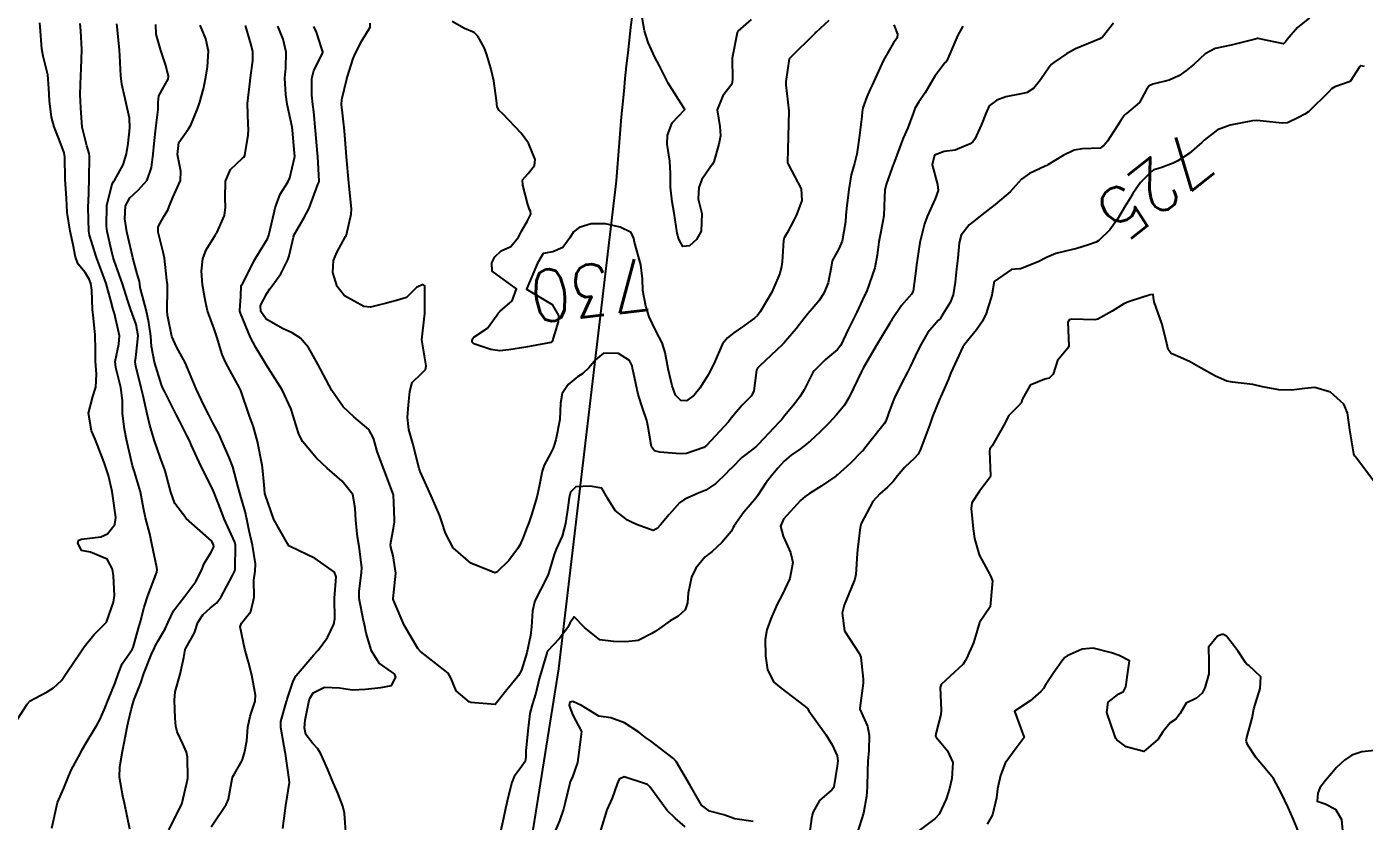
# Model space of a CAD drawing. Header units: metres. Extents: x 318500 to 325275, y 7408834 to 7428799.
# Drawn here: x 320056.1 to 320159.1, y 7413525.1 to 7413586.3 of the extents above; entities that cross this region are included whole.
import ezdxf
from ezdxf.enums import TextEntityAlignment as Align

# ---------------------------------------------------------------- set-up
doc = ezdxf.new("R2010")
doc.units = ezdxf.units.M
doc.header["$MEASUREMENT"] = 0
for name, color, linetype in [('Cotas', 45, 'Continuous'), ('Curvas de Nivel 1m', 11, 'Continuous'), ('Curvas de Nivel 5m', 15, 'Continuous'), ('Vias Secundárias', 230, 'Continuous')]:
    doc.layers.add(name, color=color, linetype=linetype)
doc.styles.add('Style-STANDARD', font='STANDARD.shx')

msp = doc.modelspace()

# ---------------------------------------------------------------- linework, layer by layer
at = {"layer": 'Curvas de Nivel 1m', "flags": 128}
for points, elevation in [([(320111.89, 7413586.87), (320110.87, 7413585.97), (320110.84, 7413585.92), (320110.83, 7413585.89), (320110.82, 7413585.84), (320110.45, 7413583.9), (320110.46, 7413582.26), (320110.4, 7413581.9), (320109.71, 7413581), (320109.29, 7413579.91), (320109.49, 7413578.63), (320109.53, 7413577.91), (320109.4, 7413577.27), (320109.02, 7413575.92), (320108.93, 7413575.73), (320108.73, 7413575.46), (320108.09, 7413574.56), (320107.87, 7413573.93), (320107.83, 7413573.06), (320108.1, 7413571.93), (320108.04, 7413570.56), (320107.69, 7413569.93), (320107.16, 7413569.44), (320106.65, 7413569.38), (320106.33, 7413569.95), (320106.2, 7413570.42), (320105.97, 7413571.96), (320105.83, 7413572.83), (320105.68, 7413573.96), (320105.69, 7413575), (320105.63, 7413575.96), (320105.44, 7413577.28), (320105.46, 7413577.96), (320105.82, 7413578.92), (320106.79, 7413579.95), (320105.52, 7413581.96), (320104.84, 7413583.29), (320104.49, 7413583.98), (320103.97, 7413585.09), (320103.7, 7413585.99), (320103.42, 7413587.46)], 731), ([(320154.9, 7413587), (320153.96, 7413586.25), (320153.17, 7413585.33), (320153.05, 7413585.15), (320152.88, 7413585), (320151.16, 7413585.36), (320150.93, 7413585.41), (320150.88, 7413585.41), (320150.71, 7413585.36), (320148.87, 7413584.89), (320147.63, 7413584.64), (320146.86, 7413584.22), (320146, 7413583.42), (320145.37, 7413582.91), (320144.84, 7413582.53), (320144.08, 7413582.2), (320142.83, 7413581.9), (320142.55, 7413581.75), (320142.35, 7413581.47), (320141.79, 7413580.49), (320140.79, 7413579.62), (320140.71, 7413579.57), (320140.63, 7413579.49), (320140.37, 7413579.08), (320139.34, 7413577.51), (320139.09, 7413577.19), (320138.76, 7413576.96), (320137.4, 7413576.9), (320136.76, 7413576.81), (320135.92, 7413576.39), (320134.74, 7413575.68), (320134.67, 7413575.64), (320134.55, 7413575.57), (320133.32, 7413575), (320132.72, 7413574.58), (320132.25, 7413574.07), (320131.85, 7413573.61), (320130.7, 7413572.62), (320130.13, 7413572.2), (320129.44, 7413571.64), (320129.01, 7413571.32), (320128.68, 7413571.05), (320128.08, 7413570.25), (320127.91, 7413569.66), (320127.81, 7413568.5), (320127.71, 7413567.66), (320127.61, 7413566.65), (320127.45, 7413565.67), (320127.21, 7413565.07), (320126.59, 7413564.04), (320126.44, 7413563.83), (320126.31, 7413563.68), (320125.5, 7413562.76), (320124.89, 7413561.7), (320124.54, 7413560.94), (320124.14, 7413560.11), (320123.93, 7413559.72), (320123.46, 7413558.78), (320122.93, 7413557.73), (320122.8, 7413557.42), (320122.48, 7413556.53), (320122.26, 7413555.95), (320122.13, 7413555.74), (320121.04, 7413554.34), (320120.58, 7413553.76), (320120.52, 7413553.69), (320120.45, 7413553.62), (320119.52, 7413552.69), (320118.51, 7413551.79), (320118.46, 7413551.75), (320118.42, 7413551.71), (320117.29, 7413550.92), (320116.4, 7413550.37), (320116.07, 7413550.14), (320115.7, 7413549.82), (320114.38, 7413548.4), (320114.15, 7413547.84), (320114.36, 7413547.08), (320114.94, 7413545.83), (320115.11, 7413545.05), (320114.89, 7413543.83), (320114.3, 7413542.57), (320113.91, 7413541.85), (320113.41, 7413540.72), (320113.11, 7413539.86), (320112.98, 7413539.12), (320113.01, 7413537.86), (320113.16, 7413536.79), (320113.65, 7413535.85), (320114.2, 7413535.37), (320115.96, 7413534.04), (320116.18, 7413533.87), (320116.23, 7413533.81), (320116.35, 7413533.63), (320117.64, 7413531.8), (320118.14, 7413531.01), (320118.52, 7413530.17), (320118.57, 7413529.78), (320118.53, 7413529.37), (320118.26, 7413527.79), (320118.22, 7413527.67), (320118.1, 7413527.54), (320117.16, 7413526.72), (320116.66, 7413525.8), (320116.54, 7413525.33), (320116.33, 7413523.81)], 726), ([(320055.17, 7413532.62), (320056.17, 7413534.15), (320056.39, 7413534.39), (320056.77, 7413534.6), (320057.69, 7413535.09), (320058.19, 7413535.4), (320058.8, 7413535.98), (320059.2, 7413536.58), (320060.23, 7413538.11), (320060.55, 7413538.56), (320061.29, 7413539.49), (320062.26, 7413540.47), (320062.28, 7413540.51), (320062.29, 7413540.53), (320062.81, 7413542), (320062.88, 7413542.52), (320062.81, 7413544.02), (320062.72, 7413544.53), (320062.32, 7413545.3), (320061.04, 7413545.84), (320060.33, 7413545.99), (320060.06, 7413546.56), (320060.13, 7413546.78), (320060.34, 7413546.86), (320061.84, 7413547.04), (320062.35, 7413547.27), (320062.9, 7413547.99), (320062.98, 7413548.52), (320062.76, 7413550.16), (320062.69, 7413550.53), (320062.41, 7413551.76), (320062.16, 7413552.53), (320062, 7413552.97), (320061.38, 7413554.55), (320061.11, 7413555.2), (320060.87, 7413556.55), (320061.21, 7413557.83), (320061.44, 7413558.55), (320061.49, 7413559.57), (320061.43, 7413560.55), (320061.41, 7413561.42), (320061.38, 7413562.55), (320061.26, 7413563.86), (320061.2, 7413564.55), (320061.14, 7413566.02), (320061.05, 7413566.55), (320060.93, 7413566.87), (320060.62, 7413567.39), (320060.09, 7413568.03), (320059.88, 7413568.57), (320059.7, 7413569.52), (320059.47, 7413570.58), (320059.24, 7413572.02), (320059.21, 7413572.58), (320059.19, 7413573.08), (320059.09, 7413574.58), (320059.05, 7413576.27), (320059.01, 7413576.59), (320058.75, 7413577.3), (320058.24, 7413578.6), (320058.03, 7413579.34), (320057.87, 7413580.6), (320057.83, 7413581.58), (320057.74, 7413582.6), (320057.39, 7413584.05), (320057.29, 7413584.61), (320057.17, 7413586.31), (320057.14, 7413586.61)], 721), ([(320058.05, 7413524.59), (320058.5, 7413526.58), (320058.99, 7413527.67), (320059.34, 7413528.57), (320059.56, 7413529.12), (320060.12, 7413530.1), (320060.28, 7413530.41), (320060.35, 7413530.56), (320060.62, 7413531.03), (320061.52, 7413532.54), (320061.74, 7413532.95), (320062.17, 7413533.88), (320062.35, 7413534.36), (320062.41, 7413534.53), (320062.94, 7413535.78), (320063.19, 7413536.52), (320063.47, 7413537.26), (320064.23, 7413538.35), (320064.31, 7413538.51), (320064.74, 7413540.01), (320064.89, 7413540.5), (320065.16, 7413541.61), (320065.44, 7413542.49), (320066.13, 7413544.3), (320066.16, 7413544.48), (320066.13, 7413544.67), (320065.76, 7413546.49), (320065.59, 7413547.25), (320065.26, 7413548.5), (320065.12, 7413549.24), (320064.89, 7413550.5), (320064.41, 7413552.04), (320064.27, 7413552.51), (320064.22, 7413552.72), (320063.81, 7413554.52), (320063.65, 7413555.33), (320063.51, 7413556.52), (320063.49, 7413557.52), (320063.37, 7413558.52), (320062.98, 7413560.07), (320062.94, 7413560.53), (320063.21, 7413561.86), (320063.27, 7413562.52), (320062.87, 7413564.23), (320062.78, 7413564.53), (320062.59, 7413565.23), (320062.25, 7413566.54), (320061.81, 7413567.73), (320061.49, 7413568.55), (320060.95, 7413570.26), (320060.9, 7413570.56), (320060.85, 7413572.39), (320060.86, 7413572.56), (320060.88, 7413572.75), (320060.92, 7413574.56), (320060.95, 7413576.35), (320060.93, 7413576.56), (320060.75, 7413577.13), (320060.38, 7413578.57), (320060.28, 7413580.06), (320060.26, 7413580.57), (320060.25, 7413581.11), (320060.29, 7413582.57), (320060.31, 7413583.08), (320060.36, 7413584.57), (320060.3, 7413586), (320060.23, 7413586.57)], 722), ([(320064.05, 7413524.51), (320063.66, 7413526.51), (320063.53, 7413527.07), (320063.26, 7413528.52), (320063.3, 7413529.33), (320063.51, 7413530.52), (320063.61, 7413531.04), (320063.89, 7413532.51), (320063.93, 7413532.73), (320064.17, 7413533.7), (320064.34, 7413534.35), (320064.4, 7413534.51), (320064.9, 7413535.79), (320065.14, 7413536.5), (320065.74, 7413538), (320065.96, 7413538.48), (320066.05, 7413538.67), (320066.24, 7413539.03), (320066.78, 7413539.94), (320067.02, 7413540.47), (320067.42, 7413541.32), (320068.29, 7413542.45), (320069.15, 7413543.6), (320069.57, 7413544.44), (320069.78, 7413544.97), (320070.33, 7413545.85), (320070.52, 7413546.25), (320070.51, 7413546.43), (320070.34, 7413546.72), (320068.41, 7413548.45), (320068.37, 7413548.49), (320067.52, 7413549.6), (320067.22, 7413550.47), (320066.77, 7413552.12), (320066.65, 7413552.48), (320066.43, 7413553.1), (320065.94, 7413554.49), (320065.59, 7413555.62), (320065.39, 7413556.5), (320065.09, 7413557.9), (320064.94, 7413558.5), (320064.53, 7413560.18), (320064.46, 7413560.51), (320064.47, 7413560.57), (320064.53, 7413560.83), (320064.7, 7413562.51), (320064.56, 7413563.37), (320064.13, 7413564.51), (320063.91, 7413565.2), (320063.49, 7413566.52), (320062.85, 7413568.31), (320062.78, 7413568.53), (320062.64, 7413569.08), (320062.32, 7413570.54), (320062.26, 7413570.95), (320062.28, 7413572.54), (320062.71, 7413574.21), (320062.82, 7413574.42), (320062.91, 7413574.53), (320063.56, 7413575.68), (320063.81, 7413576.52), (320063.94, 7413577.33), (320064.07, 7413578.52), (320064.03, 7413579.27), (320063.75, 7413580.52), (320063.45, 7413581.88), (320063.37, 7413582.52), (320063.29, 7413584.07), (320063.26, 7413584.53), (320063.09, 7413586.31), (320063.07, 7413586.53)], 723), ([(320067.06, 7413524.46), (320068.07, 7413526.45), (320068.45, 7413528.09), (320068.52, 7413528.45), (320068.5, 7413530.07), (320068.42, 7413530.45), (320068.14, 7413531.1), (320067.7, 7413532.01), (320067.6, 7413532.46), (320067.56, 7413533.06), (320067.49, 7413534.46), (320067.56, 7413535.09), (320067.93, 7413536.45), (320068.22, 7413537.73), (320068.32, 7413538.36), (320068.37, 7413538.45), (320069.04, 7413539.65), (320069.31, 7413540.44), (320069.67, 7413541.03), (320070.28, 7413541.56), (320070.75, 7413541.96), (320071.09, 7413542.42), (320071.96, 7413544.06), (320072.14, 7413544.4), (320072.17, 7413544.54), (320072.19, 7413546.4), (320072.14, 7413546.61), (320071.33, 7413548.42), (320071.06, 7413549.1), (320070.55, 7413550.43), (320070.4, 7413550.78), (320069.56, 7413552.44), (320068.82, 7413554.07), (320068.65, 7413554.45), (320068.45, 7413554.83), (320067.91, 7413555.9), (320067.63, 7413556.46), (320066.72, 7413558.25), (320066.6, 7413558.48), (320066.5, 7413558.73), (320065.95, 7413560.49), (320065.73, 7413561.68), (320065.67, 7413562.49), (320065.53, 7413563.54), (320065.32, 7413564.5), (320064.87, 7413566.24), (320064.83, 7413566.51), (320064.8, 7413566.69), (320064.62, 7413567.29), (320064.29, 7413568.51), (320064.18, 7413568.97), (320063.82, 7413570.52), (320063.67, 7413571.52), (320063.73, 7413572.52), (320064.07, 7413573.15), (320064.7, 7413573.74), (320065.39, 7413574.5), (320065.74, 7413575.48), (320065.85, 7413576.49), (320065.93, 7413577.31), (320066.06, 7413578.49), (320066.24, 7413579.94), (320066.25, 7413580.49), (320066.3, 7413580.99), (320066.81, 7413581.92), (320067.02, 7413582.28), (320067.04, 7413582.48), (320066.83, 7413583.32), (320066.44, 7413584.49), (320066.1, 7413585.73), (320066.07, 7413586.49)], 724), ([(320075.83, 7413524.57), (320076.07, 7413526.35), (320076.35, 7413528.1), (320076.34, 7413528.35), (320076.12, 7413529.78), (320076.04, 7413530.35), (320076.03, 7413530.45), (320075.68, 7413532.35), (320075.7, 7413532.81), (320076.13, 7413534.35), (320076.14, 7413534.39), (320076.18, 7413534.52), (320076.64, 7413535.91), (320076.87, 7413536.34), (320078.23, 7413537.94), (320078.56, 7413538.31), (320079.27, 7413539.28), (320079.78, 7413540.3), (320079.84, 7413540.72), (320079.82, 7413542.3), (320079.96, 7413543.95), (320079.83, 7413544.3), (320078.33, 7413545.37), (320076.4, 7413546.29), (320076.34, 7413546.32), (320076.3, 7413546.35), (320076.22, 7413546.47), (320075.15, 7413548.36), (320074.47, 7413550.29), (320074.45, 7413550.37), (320074.4, 7413551.04), (320074.28, 7413552.37), (320074.25, 7413552.54), (320073.89, 7413554.38), (320073.58, 7413555.5), (320073.25, 7413556.39), (320072.6, 7413558.3), (320072.56, 7413558.4), (320072.5, 7413558.5), (320071.45, 7413560.42), (320071.17, 7413561.06), (320070.76, 7413562.43), (320070.56, 7413563.06), (320070.05, 7413564.44), (320069.88, 7413565.15), (320069.65, 7413566.44), (320069.57, 7413567.5), (320069.68, 7413568.44), (320069.95, 7413569.13), (320070.66, 7413570.3), (320070.71, 7413570.38), (320070.75, 7413570.43), (320071.34, 7413571.77), (320071.43, 7413572.42), (320071.39, 7413573.11), (320071.44, 7413574.42), (320071.82, 7413575.32), (320072.74, 7413576.2), (320072.85, 7413576.28), (320072.92, 7413576.4), (320073.18, 7413577.97), (320073.21, 7413578.39), (320073.17, 7413578.79), (320073.11, 7413580.4), (320073.29, 7413581.91), (320073.35, 7413582.39), (320073.52, 7413583.71), (320073.53, 7413584.39), (320073.4, 7413584.93), (320072.98, 7413586.4)], 726), ([(320080.69, 7413524.28), (320080.59, 7413525.75), (320080.47, 7413526.29), (320080.08, 7413527.28), (320079.65, 7413528.3), (320079.3, 7413529.11), (320078.78, 7413530.31), (320078.53, 7413530.71), (320078.14, 7413531.12), (320077.62, 7413531.81), (320077.5, 7413532.33), (320077.57, 7413532.92), (320077.84, 7413534.33), (320077.92, 7413534.59), (320078.19, 7413535.01), (320079.05, 7413535.45), (320080.2, 7413535.41), (320081.21, 7413535.26), (320082.2, 7413535.3), (320083.39, 7413535.44), (320084.2, 7413535.57), (320084.55, 7413536.23), (320084.45, 7413536.48), (320084.21, 7413536.64), (320083.27, 7413537.3), (320082.66, 7413538.26), (320082.25, 7413539.62), (320082.12, 7413540.27), (320082.08, 7413540.45), (320081.73, 7413542.28), (320081.73, 7413542.84), (320081.91, 7413544.27), (320081.92, 7413544.67), (320081.71, 7413546.28), (320081.59, 7413547.04), (320081.45, 7413548.28), (320081.41, 7413549.25), (320081.23, 7413550.28), (320080.41, 7413551.33), (320079.26, 7413552.31), (320078.43, 7413553.08), (320077.38, 7413554.34), (320077.07, 7413554.95), (320076.65, 7413556.35), (320076.48, 7413556.87), (320075.78, 7413558.36), (320074.53, 7413560.32), (320074.5, 7413560.37), (320073.76, 7413561.6), (320073.34, 7413562.39), (320072.58, 7413564.25), (320072.53, 7413564.4), (320072.53, 7413564.46), (320072.6, 7413565.57), (320072.64, 7413566.37), (320072.66, 7413566.4), (320072.73, 7413566.51), (320073.69, 7413568.38), (320074.05, 7413568.97), (320074.65, 7413569.98), (320074.76, 7413570.26), (320074.79, 7413570.37), (320075.15, 7413571.9), (320075.26, 7413572.36), (320075.63, 7413573.43), (320076.22, 7413574.35), (320076.39, 7413574.68), (320076.74, 7413576.21), (320076.76, 7413576.33), (320076.76, 7413576.35), (320076.74, 7413576.58), (320076.59, 7413578.35), (320076.55, 7413578.58), (320076.17, 7413580.36), (320076.07, 7413581.09), (320076, 7413582.36), (320076.07, 7413583.12), (320076.11, 7413584.36), (320075.87, 7413585.35), (320075.46, 7413586.36)], 727), ([(320128.19, 7413586.35), (320127.82, 7413585.67), (320127.04, 7413583.87), (320126.96, 7413583.68), (320126.91, 7413583.62), (320126.85, 7413583.57), (320126.03, 7413582.5), (320125.57, 7413581.7), (320125.3, 7413581.22), (320124.8, 7413580.53), (320124.5, 7413580.01), (320124.39, 7413579.71), (320123.96, 7413578.54), (320123.61, 7413577.72), (320123.37, 7413577.12), (320122.86, 7413575.73), (320122.82, 7413575.64), (320122.73, 7413575.39), (320122.29, 7413574.16), (320122.18, 7413573.74), (320122.17, 7413573.2), (320122.12, 7413571.74), (320121.89, 7413570.52), (320121.73, 7413569.74), (320121.6, 7413568.71), (320121.42, 7413567.75), (320120.77, 7413565.91), (320120.7, 7413565.76), (320120.67, 7413565.7), (320120.61, 7413565.56), (320120.04, 7413564.32), (320119.76, 7413563.77), (320119.36, 7413562.99), (320118.8, 7413561.79), (320118.55, 7413561.45), (320117.63, 7413560.7), (320116.74, 7413559.81), (320116.65, 7413559.68), (320116.52, 7413559.44), (320115.97, 7413558.36), (320115.65, 7413557.82), (320115.16, 7413557.16), (320114.48, 7413556.35), (320114.25, 7413556.07), (320114.05, 7413555.85), (320112.45, 7413554.14), (320112.31, 7413554.01), (320112.12, 7413553.87), (320111.18, 7413553.14), (320110.43, 7413552.38), (320110.19, 7413552.13), (320109.98, 7413551.9), (320109.19, 7413551.13), (320108.4, 7413550.62), (320107.9, 7413550.42), (320106.79, 7413549.94), (320106.39, 7413549.66), (320105.58, 7413548.76), (320104.92, 7413547.96), (320104.67, 7413547.67), (320104.36, 7413547.52), (320103.07, 7413547.99), (320102.59, 7413548.21), (320102.37, 7413548.32), (320101.43, 7413549.07), (320100.84, 7413550.02), (320100.4, 7413550.78), (320099.51, 7413550.93), (320098.4, 7413550.87), (320098, 7413550.46), (320097.89, 7413550.06), (320097.8, 7413549.48), (320097.6, 7413548.06), (320097.34, 7413547.08), (320096.89, 7413546.07), (320096.73, 7413545.67), (320096.31, 7413544.28), (320096.27, 7413544.13), (320096.25, 7413544.08), (320096.19, 7413543.96), (320095.25, 7413542.1), (320095.06, 7413541.32), (320095, 7413540.1), (320094.92, 7413539.43), (320094.64, 7413538.1), (320094.22, 7413536.77), (320093.98, 7413536.34), (320093.8, 7413536.11), (320093.08, 7413535.24), (320092.18, 7413534.13), (320090.31, 7413534.28), (320090.18, 7413534.32), (320089.2, 7413535.18), (320088.78, 7413536.18), (320088.56, 7413536.53), (320088.22, 7413536.82), (320086.44, 7413538.21), (320086.23, 7413538.42), (320085.19, 7413540.23), (320084.37, 7413542.15), (320084.34, 7413542.24), (320084.34, 7413542.29), (320084.54, 7413544.24), (320084.33, 7413545.56), (320084.15, 7413546.24), (320084.14, 7413546.44), (320084.36, 7413547.71), (320084.45, 7413548.16), (320084.45, 7413548.24), (320084.45, 7413548.32), (320084.38, 7413549.69), (320084.37, 7413550.22), (320084.36, 7413550.24), (320084.36, 7413550.27), (320083.61, 7413552.25), (320083.1, 7413553.6), (320082.92, 7413554.26), (320082.83, 7413554.64), (320082.46, 7413555.29), (320081.32, 7413556.28), (320080.48, 7413557.05), (320079.62, 7413558.3), (320078.53, 7413560.32), (320077.83, 7413561.62), (320077.19, 7413562.34), (320076.56, 7413562.74), (320075.88, 7413563.04), (320074.57, 7413563.8), (320074.16, 7413564.38), (320074.12, 7413564.84), (320074.6, 7413565.78), (320074.85, 7413566.13), (320075.03, 7413566.37), (320075.69, 7413567.29), (320076.22, 7413568.35), (320076.32, 7413568.67), (320076.66, 7413570.11), (320076.71, 7413570.3), (320076.73, 7413570.35), (320077.45, 7413571.57), (320077.88, 7413572.33), (320078.54, 7413574.16), (320078.61, 7413574.32), (320078.63, 7413574.41), (320078.53, 7413576.32), (320078.51, 7413576.56), (320078.36, 7413578.33), (320078.23, 7413579.77), (320078.15, 7413580.33), (320078.08, 7413581.05), (320078.08, 7413582.33), (320078.22, 7413582.94), (320078.85, 7413584.16), (320078.9, 7413584.27), (320078.92, 7413584.32), (320078.93, 7413584.39), (320078.85, 7413584.62), (320078.43, 7413585.89), (320078.24, 7413586.33)], 728), ([(320122.88, 7413586.47), (320123.17, 7413585.73), (320123.13, 7413585.47), (320122.86, 7413585.07), (320122.1, 7413583.74), (320121.71, 7413582.88), (320121.18, 7413581.75), (320121.07, 7413581.51), (320120.81, 7413580.92), (320120.49, 7413580.07), (320120.45, 7413579.77), (320120.43, 7413579.41), (320120.21, 7413577.77), (320120.03, 7413576.5), (320119.85, 7413575.77), (320119.61, 7413574.9), (320119.42, 7413573.78), (320119.23, 7413572.31), (320119.19, 7413571.78), (320119.16, 7413571.3), (320118.9, 7413569.79), (320118.65, 7413569.2), (320118.14, 7413568.29), (320118.05, 7413567.8), (320117.82, 7413566.59), (320117.5, 7413565.8), (320117.15, 7413565.26), (320116.59, 7413564.59), (320116.23, 7413564.17), (320115.96, 7413563.82), (320115.36, 7413563.04), (320114.55, 7413562.11), (320114.43, 7413561.96), (320114.32, 7413561.84), (320112.53, 7413560.18), (320112.38, 7413560.03), (320112.31, 7413559.87), (320112.11, 7413558.27), (320111.92, 7413557.88), (320111.21, 7413557.16), (320110.48, 7413556.32), (320110.29, 7413556.07), (320110.15, 7413555.89), (320108.45, 7413554.06), (320108.25, 7413553.92), (320106.92, 7413553.46), (320106.44, 7413553.42), (320104.86, 7413553.55), (320104.45, 7413553.65), (320104.22, 7413553.97), (320103.96, 7413555.47), (320103.87, 7413555.98), (320103.56, 7413556.9), (320103.2, 7413557.99), (320102.83, 7413559.69), (320102.77, 7413560), (320102.73, 7413560.19), (320102.54, 7413560.62), (320101.69, 7413561.16), (320100.54, 7413561.17), (320099.91, 7413560.67), (320099.41, 7413560.04), (320098.94, 7413559.62), (320098.52, 7413559.36), (320097.8, 7413558.77), (320097.36, 7413558.07), (320097.23, 7413557.33), (320097.17, 7413556.07), (320096.87, 7413554.49), (320096.74, 7413554.08), (320096.65, 7413553.87), (320096.44, 7413553.46), (320095.97, 7413552.55), (320095.8, 7413552.09), (320095.58, 7413550.91), (320095.41, 7413550.09), (320095, 7413548.73), (320094.77, 7413548.1), (320094.66, 7413547.81), (320094.35, 7413546.99), (320094.08, 7413546.38), (320093.91, 7413546.11), (320093.23, 7413545.21), (320092.31, 7413544.3), (320092.17, 7413544.27), (320090.32, 7413545), (320088.95, 7413546.18), (320088.36, 7413547.31), (320088.08, 7413548.19), (320087.92, 7413548.65), (320087.27, 7413550.2), (320086.42, 7413552.05), (320086.36, 7413552.21), (320086.35, 7413552.29), (320085.84, 7413554.22), (320085.54, 7413555.3), (320085.43, 7413556.23), (320085.52, 7413557.19), (320085.63, 7413558.22), (320085.81, 7413558.92), (320086.52, 7413559.62), (320086.82, 7413559.91), (320086.87, 7413560.21), (320086.55, 7413562.21), (320086.76, 7413564.02), (320086.77, 7413564.21), (320086.77, 7413566.05), (320086.78, 7413566.21), (320086.77, 7413566.37), (320086.61, 7413566.47), (320086.14, 7413566.22), (320085.36, 7413565.47), (320084.59, 7413565.23), (320083.82, 7413565.02), (320082.59, 7413564.71), (320082.09, 7413564.78), (320080.6, 7413565.58), (320080.03, 7413566.3), (320079.7, 7413567.38), (320079.75, 7413568.3), (320080, 7413568.94), (320080.66, 7413570.15), (320080.71, 7413570.24), (320080.74, 7413570.29), (320081.1, 7413571.87), (320081.12, 7413572.29), (320080.96, 7413574.03), (320080.93, 7413574.29), (320080.74, 7413576.29), (320080.58, 7413578.29), (320080.4, 7413579.91), (320080.37, 7413580.3), (320080.39, 7413580.7), (320080.76, 7413582.29), (320080.78, 7413582.33), (320080.82, 7413582.49), (320081.27, 7413583.86), (320081.43, 7413584.28), (320081.92, 7413585.22), (320082.56, 7413586.27), (320082.56, 7413586.59)], 729), ([(320139.79, 7413586.6), (320138.94, 7413585.52), (320138.87, 7413585.46), (320138.74, 7413585.39), (320136.86, 7413584.61), (320136.19, 7413584.22), (320135.21, 7413583.57), (320135.01, 7413583.41), (320134.84, 7413583.21), (320134.19, 7413582.22), (320133.66, 7413581.59), (320133.16, 7413581.25), (320132.81, 7413581.16), (320131.51, 7413580.92), (320130.81, 7413580.67), (320130.23, 7413580.21), (320129.97, 7413579.64), (320129.64, 7413578.79), (320129.12, 7413577.65), (320128.98, 7413577.44), (320128.76, 7413577.29), (320127.6, 7413576.82), (320126.76, 7413576.7), (320126.02, 7413576.42), (320125.83, 7413575.69), (320126.25, 7413574.16), (320126.31, 7413573.69), (320126.06, 7413573.05), (320125.44, 7413571.7), (320125.25, 7413571.13), (320124.9, 7413569.71), (320124.86, 7413569.51), (320124.63, 7413567.97), (320124.6, 7413567.74), (320124.6, 7413567.71), (320124.37, 7413565.95), (320124.25, 7413565.71), (320123.48, 7413564.84), (320122.72, 7413563.73), (320122.67, 7413563.64), (320122.58, 7413563.49), (320121.92, 7413562.38), (320121.52, 7413561.75), (320120.53, 7413560.02), (320120.4, 7413559.76), (320119.79, 7413558.49), (320119.44, 7413557.78), (320119.09, 7413557.18), (320118.48, 7413556.42), (320118.17, 7413556.09), (320117.9, 7413555.8), (320117.19, 7413555.08), (320116.46, 7413554.42), (320115.69, 7413553.82), (320114.97, 7413553.31), (320114.44, 7413552.85), (320113.96, 7413552.32), (320113.56, 7413551.85), (320113.06, 7413551.21), (320112.39, 7413550.19), (320112.26, 7413550), (320112.15, 7413549.87), (320111.33, 7413548.93), (320110.6, 7413547.89), (320110.52, 7413547.74), (320110.36, 7413547.45), (320109.65, 7413546.6), (320108.89, 7413545.91), (320108.59, 7413545.67), (320108.33, 7413545.46), (320107.63, 7413544.62), (320107.31, 7413543.93), (320107.05, 7413542.69), (320107, 7413541.94), (320106.82, 7413541.4), (320106.27, 7413540.91), (320105.67, 7413540.56), (320104.85, 7413539.96), (320104.5, 7413539.73), (320104.25, 7413539.58), (320103.19, 7413539.04), (320102.24, 7413538.95), (320101.29, 7413538.96), (320100.25, 7413539.09), (320099.07, 7413540.04), (320098.27, 7413540.88), (320097.93, 7413540.39), (320097.78, 7413540.06), (320097.13, 7413539.18), (320096.23, 7413538.23), (320096.18, 7413538.13), (320096.17, 7413538.08), (320096.14, 7413537.99), (320095.59, 7413536.09), (320095.31, 7413534.98), (320095.03, 7413534.1), (320094.85, 7413533.42), (320094.7, 7413532.1), (320094.56, 7413530.53), (320094.55, 7413530.1), (320094.49, 7413529.74), (320094.12, 7413529.18), (320093.65, 7413528.57), (320093.47, 7413528.12), (320093.19, 7413527.01), (320092.98, 7413526.12), (320092.82, 7413525.36), (320092.56, 7413524.12)], 727), ([(320159.89, 7413551.24), (320158.45, 7413553.16), (320158.37, 7413553.25), (320158.29, 7413553.41), (320157.99, 7413555.26), (320157.82, 7413556.58), (320157.54, 7413557.26), (320156.51, 7413558.16), (320155.29, 7413558.52), (320154.52, 7413558.46), (320153.51, 7413558.32), (320152.52, 7413558.36), (320151.27, 7413558.59), (320150.52, 7413558.77), (320148.96, 7413558.95), (320148.52, 7413559.01), (320147.65, 7413559.4), (320146.54, 7413560.02), (320145.65, 7413560.54), (320144.55, 7413561.02), (320144.25, 7413561.15), (320144.01, 7413561.45), (320143.85, 7413562.16), (320143.51, 7413563.46), (320142.94, 7413565.13), (320142.89, 7413565.47), (320142.85, 7413565.7), (320142.61, 7413565.66), (320142.48, 7413565.61), (320142.05, 7413565.48), (320140.96, 7413565.13), (320140.6, 7413564.98), (320139.69, 7413564.41), (320138.58, 7413563.79), (320138.36, 7413563.75), (320136.58, 7413563.8), (320136.39, 7413563.75), (320136.27, 7413563.55), (320136.35, 7413561.75), (320136.29, 7413561.55), (320135.48, 7413560.62), (320135.16, 7413559.56), (320134.85, 7413559.24), (320134.52, 7413559.18), (320133.39, 7413558.72), (320132.76, 7413557.6), (320132.71, 7413557.38), (320132.49, 7413557.12), (320131.73, 7413556.37), (320131.36, 7413555.62), (320130.45, 7413554.05), (320130.28, 7413553.8), (320130.24, 7413553.63), (320130.33, 7413551.73), (320130.3, 7413551.63), (320129.48, 7413550.56), (320128.9, 7413549.64), (320128.83, 7413549.21), (320128.99, 7413547.64), (320129.09, 7413546.91), (320129.46, 7413545.64), (320130.32, 7413544.03), (320130.48, 7413543.63), (320130.29, 7413541.63), (320129.48, 7413540.43), (320129.25, 7413539.64), (320129.01, 7413538.88), (320128.47, 7413537.65), (320128.39, 7413537.48), (320128.23, 7413537.22), (320126.54, 7413535.67), (320126.46, 7413535.42), (320126.53, 7413533.67), (320126.5, 7413533.35), (320126.15, 7413531.96), (320126.09, 7413531.68), (320126.11, 7413531.64), (320126.15, 7413531.61), (320127.01, 7413530.54), (320127.42, 7413529.66), (320127.36, 7413528.41), (320127.17, 7413527.66), (320126.92, 7413526.84), (320126.37, 7413525.68), (320126.07, 7413525.34), (320124.53, 7413524.18)], 724), ([(320154.06, 7413524.25), (320153.63, 7413525.31), (320153.28, 7413526.13), (320152.72, 7413527.32), (320152.12, 7413528.41), (320151.35, 7413529.34), (320150.78, 7413530), (320150.15, 7413531), (320150.03, 7413531.24), (320150.01, 7413531.36), (320150.03, 7413531.48), (320150.16, 7413531.95), (320150.47, 7413533.06), (320150.52, 7413533.35), (320150.61, 7413533.78), (320151.1, 7413535.35), (320151.14, 7413536.26), (320150.23, 7413537.11), (320150.07, 7413537.2), (320149.95, 7413537.36), (320149.36, 7413538.26), (320148.5, 7413539.39), (320148.26, 7413539.5), (320148.14, 7413539.51), (320147.81, 7413539.39), (320147.12, 7413538.53), (320147.13, 7413537.4), (320147.14, 7413536.48), (320146.84, 7413535.4), (320146.62, 7413534.99), (320146.2, 7413534.6), (320145.4, 7413534.21), (320144.94, 7413533.43), (320144.61, 7413533), (320144.17, 7413532.71), (320143.59, 7413532.02), (320143.25, 7413531.45), (320142.14, 7413530.51), (320140.77, 7413530.85), (320140.15, 7413531.32), (320140.06, 7413531.4), (320139.99, 7413531.49), (320139.87, 7413531.78), (320139.29, 7413533.5), (320139.38, 7413534.31), (320140.2, 7413534.95), (320140.57, 7413535.13), (320140.75, 7413535.48), (320140.94, 7413536.76), (320141.03, 7413537.48), (320140.24, 7413537.88), (320139.65, 7413538.09), (320138.24, 7413538.47), (320137.38, 7413538.39), (320136.23, 7413537.87), (320136.05, 7413537.73), (320135.9, 7413537.55), (320135.2, 7413536.58), (320134.55, 7413535.57), (320134.42, 7413535.36), (320134.2, 7413535.12), (320133.37, 7413534.41), (320132.18, 7413533.6), (320132.92, 7413531.59), (320132.14, 7413530.56), (320131.46, 7413529.61), (320131.09, 7413528.64), (320130.87, 7413527.62), (320130.78, 7413526.93), (320130.48, 7413525.62), (320130.06, 7413524.91)], 723), ([(320112.06, 7413525.11), (320110.64, 7413525.31), (320110.07, 7413525.52), (320109.79, 7413525.62), (320108.68, 7413525.91), (320108.08, 7413526.37), (320107.19, 7413527.93), (320106.13, 7413529.74), (320105.93, 7413529.95), (320104.14, 7413531.32), (320103.76, 7413531.59), (320103.25, 7413531.98), (320102.16, 7413532.71), (320101.1, 7413533.09), (320100.17, 7413533.22), (320098.84, 7413534.04), (320098.18, 7413534.34), (320097.95, 7413534.29), (320097.88, 7413534.05), (320098.17, 7413533.29), (320098.83, 7413532.04), (320098.77, 7413531.42), (320098.59, 7413530.05), (320098.52, 7413529.65), (320098.11, 7413528.48), (320097.97, 7413528.18), (320097.93, 7413528.05), (320097.57, 7413526.56), (320097.45, 7413526.06), (320097.15, 7413525.16), (320096.67, 7413524.07)], 726), ([(320160.15, 7413530.61), (320158.91, 7413530.48), (320158.14, 7413530.22), (320157.58, 7413529.82), (320156.98, 7413529.27), (320156.59, 7413528.81), (320156.11, 7413528.27), (320155.69, 7413527.71), (320155.53, 7413527.29), (320155.47, 7413526.67), (320156.09, 7413526.48), (320156.89, 7413526.07), (320157.36, 7413525.26), (320157.49, 7413523.82)], 723)]:
    msp.add_lwpolyline(points, dxfattribs=dict(at, elevation=elevation))
at = {"layer": 'Curvas de Nivel 5m', "flags": 128}
for points, elevation in [([(320117.89, 7413586.79), (320116.87, 7413585.88), (320116.84, 7413585.84), (320116.82, 7413585.81), (320114.85, 7413583.88), (320114.83, 7413583.84), (320114.57, 7413582.1), (320114.57, 7413581.84), (320114.79, 7413579.84), (320114.74, 7413577.84), (320114.7, 7413575.88), (320114.7, 7413575.84), (320114.74, 7413575.73), (320115.74, 7413573.82), (320115.8, 7413572.92), (320115.39, 7413571.83), (320115.16, 7413571.36), (320114.67, 7413570.45), (320114.45, 7413570.06), (320114.38, 7413569.84), (320114.28, 7413568.2), (320114.24, 7413567.85), (320114.1, 7413567.32), (320113.5, 7413565.86), (320113.17, 7413565.3), (320112.59, 7413564.37), (320112.39, 7413564.07), (320112.16, 7413563.87), (320111.24, 7413563.21), (320110.56, 7413562.73), (320110.09, 7413562.36), (320109.7, 7413561.9), (320109.04, 7413560.41), (320108.79, 7413559.92), (320108.71, 7413559.74), (320108.52, 7413559.37), (320107.95, 7413558.49), (320107.51, 7413557.93), (320106.93, 7413557.5), (320106.49, 7413557.52), (320106.07, 7413557.95), (320105.81, 7413558.66), (320105.52, 7413559.96), (320105.28, 7413561.23), (320105.05, 7413561.96), (320104.56, 7413562.89), (320104.05, 7413563.98), (320103.78, 7413564.79), (320103.56, 7413565.99), (320103.53, 7413566.9), (320103.41, 7413567.99), (320102.93, 7413569.73), (320102.86, 7413570), (320102.67, 7413570.46), (320101.81, 7413570.87), (320100.68, 7413571.14), (320099.58, 7413571.14), (320098.67, 7413570.84), (320098.22, 7413570.51), (320097.94, 7413570.06), (320097.39, 7413569.32), (320096.64, 7413568.99), (320095.88, 7413568.85), (320095.46, 7413568.1), (320094.61, 7413566.11), (320096.59, 7413564.92), (320097.07, 7413564.07), (320097.04, 7413563.6), (320096.57, 7413562.08), (320096.55, 7413562.05), (320096.47, 7413562), (320094.55, 7413561.63), (320093.25, 7413561.42), (320092.54, 7413561.35), (320091.85, 7413561.45), (320090.55, 7413561.89), (320090.41, 7413562.02), (320090.41, 7413562.16), (320090.44, 7413562.27), (320090.55, 7413562.42), (320091.6, 7413563.11), (320092.34, 7413564.13), (320092.44, 7413564.28), (320092.58, 7413564.41), (320093.51, 7413565.2), (320093.84, 7413566.12), (320092.62, 7413567.01), (320091.97, 7413567.49), (320091.94, 7413568.14), (320092.17, 7413568.6), (320092.64, 7413569.05), (320093.39, 7413569.38), (320093.99, 7413570.12), (320094.22, 7413570.56), (320094.68, 7413571.36), (320094.93, 7413571.87), (320094.9, 7413572.11), (320094.83, 7413572.25), (320094.7, 7413572.63), (320094.31, 7413574.11), (320094.3, 7413574.53), (320094.72, 7413575.02), (320095.22, 7413575.62), (320095.28, 7413576.1), (320094.76, 7413577.36), (320094.19, 7413578.12), (320092.78, 7413579.6), (320092.51, 7413579.86), (320092.34, 7413580.14), (320092.3, 7413580.64), (320092.1, 7413582.14), (320091.85, 7413583.13), (320091.55, 7413584.15), (320091.37, 7413584.66), (320090.86, 7413585.6), (320090.57, 7413585.87), (320089.83, 7413586.18), (320088.88, 7413586.71)], 730), ([(320070.33, 7413524.7), (320071.49, 7413526.41), (320071.67, 7413526.82), (320071.94, 7413528.4), (320071.97, 7413528.53), (320072.11, 7413528.78), (320072.7, 7413529.81), (320072.9, 7413530.39), (320073.07, 7413531.31), (320073.16, 7413532.38), (320073.33, 7413533.21), (320073.71, 7413534.38), (320073.73, 7413534.83), (320073.46, 7413536.38), (320073.21, 7413537.37), (320072.91, 7413538.39), (320072.55, 7413540.1), (320072.67, 7413540.39), (320073.38, 7413541.27), (320073.63, 7413542.38), (320073.62, 7413543.7), (320073.72, 7413544.38), (320073.74, 7413544.95), (320073.5, 7413546.38), (320073.24, 7413547.5), (320073.07, 7413548.39), (320072.95, 7413548.97), (320072.52, 7413550.4), (320072.4, 7413550.85), (320071.98, 7413552.41), (320071.71, 7413553.13), (320071.15, 7413554.42), (320070.93, 7413554.9), (320070.46, 7413555.82), (320070.14, 7413556.43), (320069.79, 7413557.13), (320069.18, 7413558.44), (320068.52, 7413559.98), (320068.31, 7413560.45), (320067.69, 7413561.61), (320067.3, 7413562.47), (320066.96, 7413564.09), (320066.93, 7413564.47), (320066.95, 7413566.13), (320066.95, 7413566.47), (320066.92, 7413566.79), (320066.74, 7413568.48), (320066.64, 7413568.96), (320066.24, 7413570.49), (320066.25, 7413570.91), (320066.68, 7413571.7), (320066.98, 7413572.18), (320067.1, 7413572.47), (320067.38, 7413573.16), (320067.97, 7413574.46), (320067.99, 7413575.19), (320067.73, 7413576.47), (320067.83, 7413577.39), (320068.58, 7413578.45), (320068.77, 7413578.74), (320069.26, 7413579.98), (320069.42, 7413580.44), (320069.73, 7413581.52), (320069.92, 7413582.44), (320070.05, 7413583.22), (320070.13, 7413584.44), (320069.91, 7413585.39), (320069.47, 7413586.44)], 725), ([(320159.13, 7413583.25), (320158.85, 7413583.31), (320158.81, 7413583.29), (320158.77, 7413583.25), (320158.01, 7413582.09), (320156.83, 7413581.68), (320156.59, 7413581.52), (320156.37, 7413581.29), (320154.8, 7413579.75), (320154.54, 7413579.57), (320154.03, 7413579.32), (320153.2, 7413578.92), (320152.79, 7413578.88), (320151.08, 7413579.07), (320150.8, 7413579.1), (320150.51, 7413579.07), (320148.78, 7413578.73), (320147.81, 7413578.37), (320146.77, 7413577.57), (320146.61, 7413577.41), (320145.62, 7413576.56), (320144.75, 7413575.98), (320144.39, 7413575.8), (320143.45, 7413575.46), (320142.91, 7413575.29), (320142.74, 7413575.19), (320141.89, 7413574.31), (320141.29, 7413573.48), (320141.07, 7413573.12), (320140.7, 7413572.49), (320140.11, 7413571.5), (320139.51, 7413570.67), (320138.66, 7413569.85), (320138.46, 7413569.73), (320137.87, 7413569.53), (320136.97, 7413569.23), (320136.65, 7413569.15), (320135.37, 7413568.85), (320134.64, 7413568.53), (320134, 7413568.21), (320132.63, 7413567.67), (320132.57, 7413567.66), (320131.94, 7413567.61), (320130.62, 7413566.69), (320130.45, 7413565.79), (320130.42, 7413565.63), (320129.99, 7413564.23), (320129.71, 7413563.64), (320129.24, 7413562.97), (320128.56, 7413562.12), (320128.34, 7413561.87), (320128.19, 7413561.66), (320127.88, 7413560.99), (320127.28, 7413559.67), (320127.06, 7413559.13), (320126.5, 7413557.83), (320126.45, 7413557.73), (320126.43, 7413557.68), (320125.87, 7413556.29), (320125.65, 7413555.69), (320125.2, 7413554.44), (320124.92, 7413553.7), (320124.75, 7413553.4), (320124.44, 7413553.07), (320123.74, 7413552.4), (320123.16, 7413551.72), (320122.84, 7413551.3), (320122.41, 7413550.86), (320121.81, 7413550.33), (320121.26, 7413549.75), (320120.37, 7413548.06), (320120.29, 7413547.76), (320120.08, 7413546.02), (320120.06, 7413545.76), (320119.95, 7413544.13), (320119.88, 7413543.77), (320119.6, 7413543.07), (320119.07, 7413541.78), (320118.9, 7413541.16), (320119.09, 7413539.78), (320120.23, 7413538.01), (320120.34, 7413537.76), (320120.52, 7413536.07), (320120.52, 7413535.76), (320120.27, 7413533.84), (320120.28, 7413533.76), (320120.87, 7413532.45), (320120.99, 7413531.75), (320120.96, 7413530.57), (320120.89, 7413529.75), (320120.85, 7413529.02), (320120.83, 7413527.75), (320120.79, 7413527.04), (320120.55, 7413525.75), (320120.05, 7413524.22)], 725), ([(320106.82, 7413524.7), (320106.06, 7413525.37), (320105.43, 7413525.96), (320104.1, 7413527.79), (320103.92, 7413527.97), (320102.11, 7413528.56), (320101.74, 7413528.37), (320101.58, 7413528.01), (320101.19, 7413526.91), (320100.8, 7413526.02), (320100.25, 7413524.23)], 725)]:
    msp.add_lwpolyline(points, dxfattribs=dict(at, elevation=elevation))
at = {"layer": 'Vias Secundárias'}
msp.add_lwpolyline([(320105.69, 7413605.78, 0.031386), (320101.51, 7413574.45), (320097.06, 7413536.87), (320091.63, 7413502.72), (320086.9, 7413487.85), (320074.79, 7413463.47), (320063.51, 7413441.75, 0.1324), (320061.28, 7413431.58, 0.0731), (320065.17, 7413411.71, -0.044091), (320067.54, 7413402.49, -0.074008), (320067.82, 7413384.56), (320069.07, 7413353.65), (320072, 7413336.77), (320076.59, 7413321.49), (320082.02, 7413303.79, -0.010607), (320084.94, 7413293.48, 0.083882), (320089.26, 7413283.9, 0.218169), (320096.49, 7413279.45, -0.048489), (320119.03, 7413274.45, -0.051645), (320153.6, 7413259.07, 0.050402)], format="xyb", dxfattribs=at)

# ---------------------------------------------------------------- texts
at = {"layer": 'Cotas', "style": 'Style-STANDARD'}
for s, rotation, p in [('725', 218.2111, (320143, 7413574, 725)), ('730', 186.7362, (320099.55, 7413566.01, 730))]:
    msp.add_text(s, height=4, rotation=rotation, dxfattribs=at).set_placement(p, align=Align.MIDDLE_CENTER)

doc.saveas('drawing.dxf')
